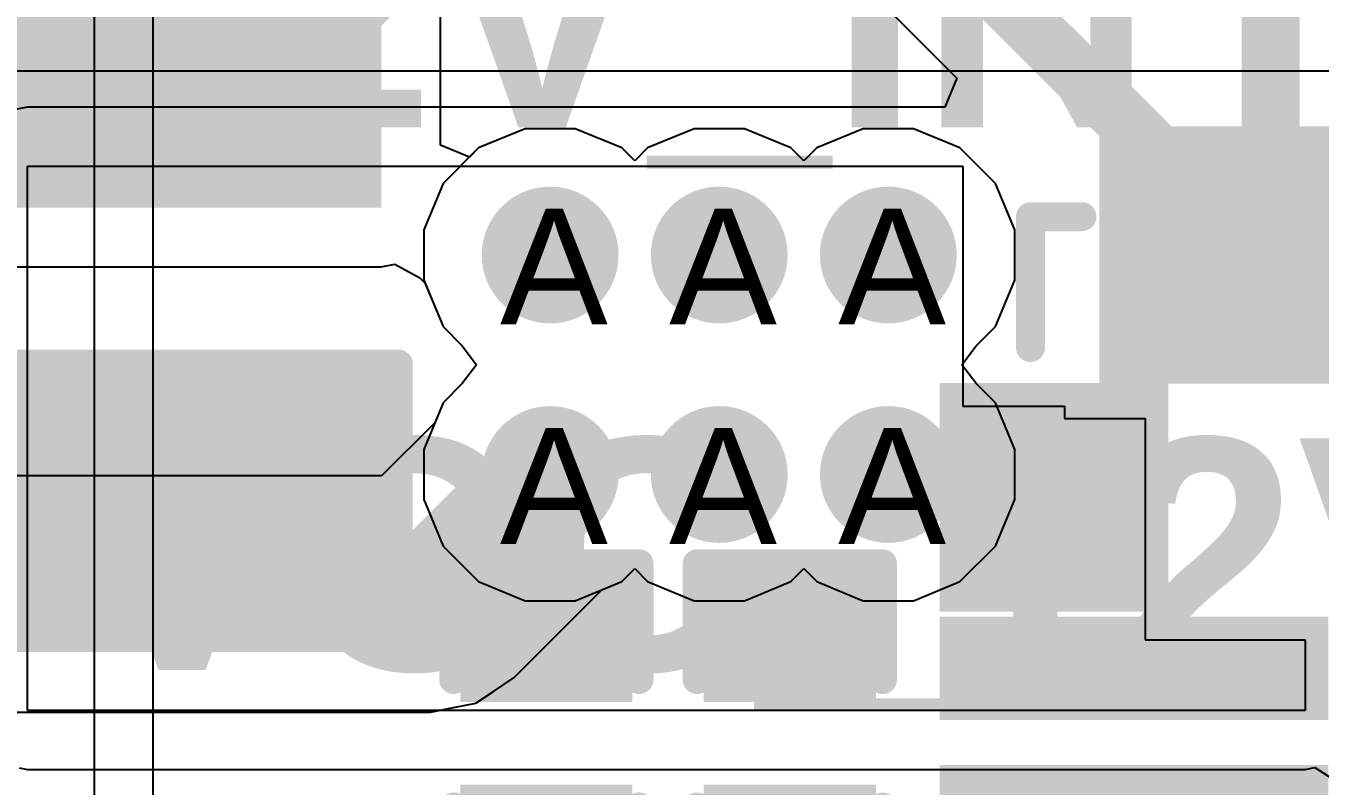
# Model space of a CAD drawing. Header units: inches. Extents: x 0 to 5271, y 0 to 5417.
# Drawn here: x 15.87 to 21.54, y 91.77 to 95.11 of the extents above; entities that cross this region are included whole.
import ezdxf

# ---------------------------------------------------------------- set-up
doc = ezdxf.new("R2010")
doc.units = ezdxf.units.IN
for name, color, linetype in [('Bottom Layer', 5, 'Continuous'), ('Bottom Overlay', 54, 'Continuous'), ('Bottom Paste', 16, 'Continuous'), ('Bottom Solder', 6, 'Continuous'), ('Drill Drawing', 1, 'Continuous'), ('L2_GND1', 16, 'Continuous'), ('L3_SIG1', 76, 'Continuous'), ('L4_PWR', 90, 'Continuous'), ('L5_GND2', 156, 'Continuous'), ('L6_SIG2', 130, 'Continuous'), ('L7_GND3', 216, 'Continuous'), ('Top Layer', 1, 'Continuous'), ('Top Overlay', 2, 'Continuous'), ('Via Holes', 16, 'Continuous')]:
    doc.layers.add(name, color=color, linetype=linetype)
doc.styles.add('Arial', font='', dxfattribs={"height": 0.2})
doc.styles.add('Arial_Bold', font='', dxfattribs={"height": 0.2})
doc.styles.get('Arial').set_extended_font_data('Arial')
doc.styles.get('Arial_Bold').set_extended_font_data('Arial', bold=True)

# ---------------------------------------------------------------- blocks, each defined once
blk = doc.blocks.new('17_FC2QFN__3_5_3_75__B_195')
at = {"layer": 'Bottom Layer'}
for points in [[(-0.175, 2.4312), (0.175, 2.4312), (0.175, 0.4312), (-0.175, 0.4312)], [(-2.0993, 1.6812), (-0.5993, 1.6812), (-0.5993, 1.4312), (-2.0993, 1.4312)], [(2.0993, 1.4312), (0.5993, 1.4312), (0.5993, 1.6812), (2.0993, 1.6812)], [(-2.0993, 1.0312), (-0.5993, 1.0312), (-0.5993, 0.7812), (-2.0993, 0.7812)], [(2.0993, 0.7812), (0.5993, 0.7812), (0.5993, 1.0312), (2.0993, 1.0312)], [(-2.0993, 0.3812), (-0.5993, 0.3812), (-0.5993, 0.1312), (-2.0993, 0.1312)], [(2.0993, 0.1312), (0.5993, 0.1312), (0.5993, 0.3812), (2.0993, 0.3812)], [(-2.1004, -0.0938), (-1.3004, -0.0938), (-1.3004, -0.3938), (-2.1004, -0.3938)], [(2.1004, -0.3938), (1.3004, -0.3938), (1.3004, -0.0938), (2.1004, -0.0938)], [(-2.1004, -0.5938), (-1.3004, -0.5938), (-1.3004, -0.8938), (-2.1004, -0.8938)], [(2.1004, -0.8938), (1.3004, -0.8938), (1.3004, -0.5938), (2.1004, -0.5938)], [(-1.4, -2.0187), (-1.4, -1.0937), (-1.1, -1.0937), (-1.1, -2.0187)], [(-0.9, -2.0187), (-0.9, -1.0937), (-0.6, -1.0937), (-0.6, -2.0187)], [(-0.4, -2.0187), (-0.4, -1.0937), (-0.1, -1.0937), (-0.1, -2.0187)], [(0.1, -2.0187), (0.1, -1.0937), (0.4, -1.0937), (0.4, -2.0187)], [(0.6, -2.0187), (0.6, -1.0937), (0.9, -1.0937), (0.9, -2.0187)], [(1.1, -2.0187), (1.1, -1.0937), (1.4, -1.0937), (1.4, -2.0187)]]:
    blk.add_hatch(color=5, dxfattribs=at).paths.add_polyline_path(points)
at = {"layer": 'Bottom Paste'}
for points in [[(-0.175, 2.4312), (0.175, 2.4312), (0.175, 0.4312), (-0.175, 0.4312)], [(-2.0993, 1.6812), (-0.5993, 1.6812), (-0.5993, 1.4312), (-2.0993, 1.4312)], [(2.0993, 1.4312), (0.5993, 1.4312), (0.5993, 1.6812), (2.0993, 1.6812)], [(-2.0993, 1.0312), (-0.5993, 1.0312), (-0.5993, 0.7812), (-2.0993, 0.7812)], [(2.0993, 0.7812), (0.5993, 0.7812), (0.5993, 1.0312), (2.0993, 1.0312)], [(-2.0993, 0.3812), (-0.5993, 0.3812), (-0.5993, 0.1312), (-2.0993, 0.1312)], [(2.0993, 0.1312), (0.5993, 0.1312), (0.5993, 0.3812), (2.0993, 0.3812)], [(-2.1004, -0.0938), (-1.3004, -0.0938), (-1.3004, -0.3938), (-2.1004, -0.3938)], [(2.1004, -0.3938), (1.3004, -0.3938), (1.3004, -0.0938), (2.1004, -0.0938)], [(-2.1004, -0.5938), (-1.3004, -0.5938), (-1.3004, -0.8938), (-2.1004, -0.8938)], [(2.1004, -0.8938), (1.3004, -0.8938), (1.3004, -0.5938), (2.1004, -0.5938)], [(-1.4, -2.0187), (-1.4, -1.0937), (-1.1, -1.0937), (-1.1, -2.0187)], [(-0.9, -2.0187), (-0.9, -1.0937), (-0.6, -1.0937), (-0.6, -2.0187)], [(-0.4, -2.0187), (-0.4, -1.0937), (-0.1, -1.0937), (-0.1, -2.0187)], [(0.1, -2.0187), (0.1, -1.0937), (0.4, -1.0937), (0.4, -2.0187)], [(0.6, -2.0187), (0.6, -1.0937), (0.9, -1.0937), (0.9, -2.0187)], [(1.1, -2.0187), (1.1, -1.0937), (1.4, -1.0937), (1.4, -2.0187)]]:
    blk.add_hatch(color=16, dxfattribs=at).paths.add_polyline_path(points)
at = {"layer": 'Bottom Solder'}
for points in [[(-0.2766, 2.5328), (0.2766, 2.5328), (0.2766, 0.3296), (-0.2766, 0.3296)], [(-2.2009, 1.7828), (-0.4977, 1.7828), (-0.4977, 1.3296), (-2.2009, 1.3296)], [(2.2009, 1.3296), (0.4977, 1.3296), (0.4977, 1.7828), (2.2009, 1.7828)], [(-2.2009, 1.1328), (-0.4977, 1.1328), (-0.4977, 0.6796), (-2.2009, 0.6796)], [(2.2009, 0.6796), (0.4977, 0.6796), (0.4977, 1.1328), (2.2009, 1.1328)], [(-2.2009, 0.4828), (-0.4977, 0.4828), (-0.4977, 0.0296), (-2.2009, 0.0296)], [(2.2009, 0.0296), (0.4977, 0.0296), (0.4977, 0.4828), (2.2009, 0.4828)], [(-2.202, 0.0078), (-1.1988, 0.0078), (-1.1988, -0.4954), (-2.202, -0.4954)], [(2.202, -0.4954), (1.1988, -0.4954), (1.1988, 0.0078), (2.202, 0.0078)], [(-2.202, -0.4922), (-1.1988, -0.4922), (-1.1988, -0.9954), (-2.202, -0.9954)], [(2.202, -0.9954), (1.1988, -0.9954), (1.1988, -0.4922), (2.202, -0.4922)], [(-1.5016, -2.1203), (-1.5016, -0.9921), (-0.9984, -0.9921), (-0.9984, -2.1203)], [(-1.0016, -2.1203), (-1.0016, -0.9921), (-0.4984, -0.9921), (-0.4984, -2.1203)], [(-0.5016, -2.1203), (-0.5016, -0.9921), (0.0016, -0.9921), (0.0016, -2.1203)], [(-0.0016, -2.1203), (-0.0016, -0.9921), (0.5016, -0.9921), (0.5016, -2.1203)], [(0.4984, -2.1203), (0.4984, -0.9921), (1.0016, -0.9921), (1.0016, -2.1203)], [(0.9984, -2.1203), (0.9984, -0.9921), (1.5016, -0.9921), (1.5016, -2.1203)]]:
    blk.add_hatch(color=6, dxfattribs=at).paths.add_polyline_path(points)
at = {"layer": 'Bottom Overlay'}
for points in [[(-1.8034, 2.1366, 0.127, 0.127, 0), (-1.8034, 1.9377, 0.127, 0.127, 0)], [(-0.4316, 2.1366, 0.127, 0.127, 0), (-1.8034, 2.1366, 0.127, 0.127, 0)], [(1.8034, 2.1366, 0.127, 0.127, 0), (0.4315, 2.1366, 0.127, 0.127, 0)], [(1.8034, 2.1366, 0.127, 0.127, 0), (1.8034, 1.9377, 0.127, 0.127, 0)], [(-2.402, -0.6516, 0.127, 0.127, 0), (-2.402, -0.9056, 0.127, 0.127, 0)], [(-2.275, -0.7786, 0.127, 0.127, 0), (-2.402, -0.6516, 0.127, 0.127, 0)], [(-2.275, -0.7786, 0.127, 0.127, 0), (-2.402, -0.9056, 0.127, 0.127, 0)], [(-1.8034, -1.1503, 0.127, 0.127, 0), (-1.8034, -1.7242, 0.127, 0.127, 0)], [(1.8034, -1.1503, 0.127, 0.127, 0), (1.8034, -1.7242, 0.127, 0.127, 0)], [(-1.5778, -1.7242, 0.127, 0.127, 0), (-1.8034, -1.7242, 0.127, 0.127, 0)], [(1.8034, -1.7242, 0.127, 0.127, 0), (1.5778, -1.7242, 0.127, 0.127, 0)]]:
    blk.add_lwpolyline(points, format="xyseb", dxfattribs=at)
for points in [[(-1.8352, 2.1366, 0.0635, 0.0635, 1), (-1.7717, 2.1366, 0.0635, 0.0635, 1)], [(-1.8352, 2.1366, 0.0635, 0.0635, 1), (-1.7717, 2.1366, 0.0635, 0.0635, 1)], [(-0.4633, 2.1366, 0.0635, 0.0635, 1), (-0.3998, 2.1366, 0.0635, 0.0635, 1)], [(0.3998, 2.1366, 0.0635, 0.0635, 1), (0.4633, 2.1366, 0.0635, 0.0635, 1)], [(1.7716, 2.1366, 0.0635, 0.0635, 1), (1.8351, 2.1366, 0.0635, 0.0635, 1)], [(1.7716, 2.1366, 0.0635, 0.0635, 1), (1.8351, 2.1366, 0.0635, 0.0635, 1)], [(-1.8352, 1.9377, 0.0635, 0.0635, 1), (-1.7717, 1.9377, 0.0635, 0.0635, 1)], [(1.7716, 1.9377, 0.0635, 0.0635, 1), (1.8351, 1.9377, 0.0635, 0.0635, 1)], [(-2.4337, -0.6516, 0.0635, 0.0635, 1), (-2.3702, -0.6516, 0.0635, 0.0635, 1)], [(-2.4337, -0.6516, 0.0635, 0.0635, 1), (-2.3702, -0.6516, 0.0635, 0.0635, 1)], [(-2.3067, -0.7786, 0.0635, 0.0635, 1), (-2.2432, -0.7786, 0.0635, 0.0635, 1)], [(-2.3067, -0.7786, 0.0635, 0.0635, 1), (-2.2432, -0.7786, 0.0635, 0.0635, 1)], [(-2.4337, -0.9056, 0.0635, 0.0635, 1), (-2.3702, -0.9056, 0.0635, 0.0635, 1)], [(-2.4337, -0.9056, 0.0635, 0.0635, 1), (-2.3702, -0.9056, 0.0635, 0.0635, 1)], [(-1.8352, -1.1503, 0.0635, 0.0635, 1), (-1.7717, -1.1503, 0.0635, 0.0635, 1)], [(1.7716, -1.1503, 0.0635, 0.0635, 1), (1.8351, -1.1503, 0.0635, 0.0635, 1)], [(-1.8352, -1.7242, 0.0635, 0.0635, 1), (-1.7717, -1.7242, 0.0635, 0.0635, 1)], [(-1.8352, -1.7242, 0.0635, 0.0635, 1), (-1.7717, -1.7242, 0.0635, 0.0635, 1)], [(-1.6096, -1.7242, 0.0635, 0.0635, 1), (-1.5461, -1.7242, 0.0635, 0.0635, 1)], [(1.546, -1.7242, 0.0635, 0.0635, 1), (1.6095, -1.7242, 0.0635, 0.0635, 1)], [(1.7716, -1.7242, 0.0635, 0.0635, 1), (1.8351, -1.7242, 0.0635, 0.0635, 1)], [(1.7716, -1.7242, 0.0635, 0.0635, 1), (1.8351, -1.7242, 0.0635, 0.0635, 1)]]:
    blk.add_lwpolyline(points, format="xyseb", close=True, dxfattribs=at)
blk = doc.blocks.new('____0402_B_248')
at = {"layer": 'Bottom Layer'}
for points in [[(-0.2413, 0.3175), (-0.2413, -0.3175), (-0.6985, -0.3175), (-0.6985, 0.3175)], [(0.6985, 0.3175), (0.6985, -0.3175), (0.2413, -0.3175), (0.2413, 0.3175)]]:
    blk.add_hatch(color=5, dxfattribs=at).paths.add_polyline_path(points)
at = {"layer": 'Bottom Paste'}
for points in [[(-0.2413, 0.3175), (-0.2413, -0.3175), (-0.6985, -0.3175), (-0.6985, 0.3175)], [(0.6985, 0.3175), (0.6985, -0.3175), (0.2413, -0.3175), (0.2413, 0.3175)]]:
    blk.add_hatch(color=16, dxfattribs=at).paths.add_polyline_path(points)
at = {"layer": 'Bottom Solder'}
for points in [[(-0.1813, 0.3775), (-0.1813, -0.3775), (-0.7585, -0.3775), (-0.7585, 0.3775)], [(0.7585, 0.3775), (0.7585, -0.3775), (0.1813, -0.3775), (0.1813, 0.3775)]]:
    blk.add_hatch(color=6, dxfattribs=at).paths.add_polyline_path(points)
at = {"layer": 'Bottom Overlay'}
for points in [[(-0.7874, 0.4064, 0.127, 0.127, 0), (-0.7874, -0.4064, 0.127, 0.127, 0)], [(-0.7874, 0.4064, 0.127, 0.127, 0), (-0.2794, 0.4064, 0.127, 0.127, 0)], [(0.2794, 0.4064, 0.127, 0.127, 0), (0.7874, 0.4064, 0.127, 0.127, 0)], [(0.7874, 0.4064, 0.127, 0.127, 0), (0.7874, -0.4064, 0.127, 0.127, 0)], [(-0.7874, -0.4064, 0.127, 0.127, 0), (-0.2794, -0.4064, 0.127, 0.127, 0)], [(0.2794, -0.4064, 0.127, 0.127, 0), (0.7874, -0.4064, 0.127, 0.127, 0)]]:
    blk.add_lwpolyline(points, format="xyseb", dxfattribs=at)
for points in [[(-0.8191, 0.4064, 0.0635, 0.0635, 1), (-0.7556, 0.4064, 0.0635, 0.0635, 1)], [(-0.8191, 0.4064, 0.0635, 0.0635, 1), (-0.7556, 0.4064, 0.0635, 0.0635, 1)], [(-0.3111, 0.4064, 0.0635, 0.0635, 1), (-0.2476, 0.4064, 0.0635, 0.0635, 1)], [(0.2477, 0.4064, 0.0635, 0.0635, 1), (0.3112, 0.4064, 0.0635, 0.0635, 1)], [(0.7557, 0.4064, 0.0635, 0.0635, 1), (0.8192, 0.4064, 0.0635, 0.0635, 1)], [(0.7557, 0.4064, 0.0635, 0.0635, 1), (0.8192, 0.4064, 0.0635, 0.0635, 1)], [(-0.8191, -0.4064, 0.0635, 0.0635, 1), (-0.7556, -0.4064, 0.0635, 0.0635, 1)], [(-0.8191, -0.4064, 0.0635, 0.0635, 1), (-0.7556, -0.4064, 0.0635, 0.0635, 1)], [(-0.3111, -0.4064, 0.0635, 0.0635, 1), (-0.2476, -0.4064, 0.0635, 0.0635, 1)], [(0.2477, -0.4064, 0.0635, 0.0635, 1), (0.3112, -0.4064, 0.0635, 0.0635, 1)], [(0.7557, -0.4064, 0.0635, 0.0635, 1), (0.8192, -0.4064, 0.0635, 0.0635, 1)], [(0.7557, -0.4064, 0.0635, 0.0635, 1), (0.8192, -0.4064, 0.0635, 0.0635, 1)]]:
    blk.add_lwpolyline(points, format="xyseb", close=True, dxfattribs=at)
blk = doc.blocks.new('____0402_B_249')
at = {"layer": 'Bottom Layer'}
for points in [[(-0.2413, 0.3175), (-0.2413, -0.3175), (-0.6985, -0.3175), (-0.6985, 0.3175)], [(0.6985, 0.3175), (0.6985, -0.3175), (0.2413, -0.3175), (0.2413, 0.3175)]]:
    blk.add_hatch(color=5, dxfattribs=at).paths.add_polyline_path(points)
at = {"layer": 'Bottom Paste'}
for points in [[(-0.2413, 0.3175), (-0.2413, -0.3175), (-0.6985, -0.3175), (-0.6985, 0.3175)], [(0.6985, 0.3175), (0.6985, -0.3175), (0.2413, -0.3175), (0.2413, 0.3175)]]:
    blk.add_hatch(color=16, dxfattribs=at).paths.add_polyline_path(points)
at = {"layer": 'Bottom Solder'}
for points in [[(-0.1813, 0.3775), (-0.1813, -0.3775), (-0.7585, -0.3775), (-0.7585, 0.3775)], [(0.7585, 0.3775), (0.7585, -0.3775), (0.1813, -0.3775), (0.1813, 0.3775)]]:
    blk.add_hatch(color=6, dxfattribs=at).paths.add_polyline_path(points)
at = {"layer": 'Bottom Overlay'}
for points in [[(-0.7874, 0.4064, 0.127, 0.127, 0), (-0.7874, -0.4064, 0.127, 0.127, 0)], [(-0.7874, 0.4064, 0.127, 0.127, 0), (-0.2794, 0.4064, 0.127, 0.127, 0)], [(0.2794, 0.4064, 0.127, 0.127, 0), (0.7874, 0.4064, 0.127, 0.127, 0)], [(0.7874, 0.4064, 0.127, 0.127, 0), (0.7874, -0.4064, 0.127, 0.127, 0)], [(-0.7874, -0.4064, 0.127, 0.127, 0), (-0.2794, -0.4064, 0.127, 0.127, 0)], [(0.2794, -0.4064, 0.127, 0.127, 0), (0.7874, -0.4064, 0.127, 0.127, 0)]]:
    blk.add_lwpolyline(points, format="xyseb", dxfattribs=at)
for points in [[(-0.8192, 0.4064, 0.0635, 0.0635, 1), (-0.7557, 0.4064, 0.0635, 0.0635, 1)], [(-0.8192, 0.4064, 0.0635, 0.0635, 1), (-0.7557, 0.4064, 0.0635, 0.0635, 1)], [(-0.3112, 0.4064, 0.0635, 0.0635, 1), (-0.2477, 0.4064, 0.0635, 0.0635, 1)], [(0.2476, 0.4064, 0.0635, 0.0635, 1), (0.3111, 0.4064, 0.0635, 0.0635, 1)], [(0.7556, 0.4064, 0.0635, 0.0635, 1), (0.8191, 0.4064, 0.0635, 0.0635, 1)], [(0.7556, 0.4064, 0.0635, 0.0635, 1), (0.8191, 0.4064, 0.0635, 0.0635, 1)], [(-0.8192, -0.4064, 0.0635, 0.0635, 1), (-0.7557, -0.4064, 0.0635, 0.0635, 1)], [(-0.8192, -0.4064, 0.0635, 0.0635, 1), (-0.7557, -0.4064, 0.0635, 0.0635, 1)], [(-0.3112, -0.4064, 0.0635, 0.0635, 1), (-0.2477, -0.4064, 0.0635, 0.0635, 1)], [(0.2476, -0.4064, 0.0635, 0.0635, 1), (0.3111, -0.4064, 0.0635, 0.0635, 1)], [(0.7556, -0.4064, 0.0635, 0.0635, 1), (0.8191, -0.4064, 0.0635, 0.0635, 1)], [(0.7556, -0.4064, 0.0635, 0.0635, 1), (0.8191, -0.4064, 0.0635, 0.0635, 1)]]:
    blk.add_lwpolyline(points, format="xyseb", close=True, dxfattribs=at)
blk = doc.blocks.new('C___0805_B_250')
at = {"layer": 'Bottom Layer'}
for points in [[(-1.524, 0.762), (-0.508, 0.762), (-0.508, -0.762), (-1.524, -0.762)], [(0.508, 0.762), (1.524, 0.762), (1.524, -0.762), (0.508, -0.762)]]:
    blk.add_hatch(color=5, dxfattribs=at).paths.add_polyline_path(points)
at = {"layer": 'Bottom Paste'}
for points in [[(-1.524, 0.762), (-0.508, 0.762), (-0.508, -0.762), (-1.524, -0.762)], [(0.508, 0.762), (1.524, 0.762), (1.524, -0.762), (0.508, -0.762)]]:
    blk.add_hatch(color=16, dxfattribs=at).paths.add_polyline_path(points)
at = {"layer": 'Bottom Solder'}
for points in [[(-1.594, 0.832), (-0.438, 0.832), (-0.438, -0.832), (-1.594, -0.832)], [(0.438, 0.832), (1.594, 0.832), (1.594, -0.832), (0.438, -0.832)]]:
    blk.add_hatch(color=6, dxfattribs=at).paths.add_polyline_path(points)
at = {"layer": 'Bottom Overlay'}
for points in [[(-1.6256, 0.8636, 0.127, 0.127, 0), (-1.6256, -0.8636, 0.127, 0.127, 0)], [(-1.6256, 0.8636, 0.127, 0.127, 0), (-0.6096, 0.8636, 0.127, 0.127, 0)], [(0.6096, 0.8636, 0.127, 0.127, 0), (1.6256, 0.8636, 0.127, 0.127, 0)], [(1.6256, 0.8636, 0.127, 0.127, 0), (1.6256, -0.8636, 0.127, 0.127, 0)], [(-1.6256, -0.8636, 0.127, 0.127, 0), (-0.6096, -0.8636, 0.127, 0.127, 0)], [(0.6096, -0.8636, 0.127, 0.127, 0), (1.6256, -0.8636, 0.127, 0.127, 0)]]:
    blk.add_lwpolyline(points, format="xyseb", dxfattribs=at)
for points in [[(-1.6573, 0.8636, 0.0635, 0.0635, 1), (-1.5938, 0.8636, 0.0635, 0.0635, 1)], [(-1.6573, 0.8636, 0.0635, 0.0635, 1), (-1.5938, 0.8636, 0.0635, 0.0635, 1)], [(-0.6413, 0.8636, 0.0635, 0.0635, 1), (-0.5778, 0.8636, 0.0635, 0.0635, 1)], [(0.5779, 0.8636, 0.0635, 0.0635, 1), (0.6414, 0.8636, 0.0635, 0.0635, 1)], [(1.5939, 0.8636, 0.0635, 0.0635, 1), (1.6574, 0.8636, 0.0635, 0.0635, 1)], [(1.5939, 0.8636, 0.0635, 0.0635, 1), (1.6574, 0.8636, 0.0635, 0.0635, 1)], [(-1.6573, -0.8636, 0.0635, 0.0635, 1), (-1.5938, -0.8636, 0.0635, 0.0635, 1)], [(-1.6573, -0.8636, 0.0635, 0.0635, 1), (-1.5938, -0.8636, 0.0635, 0.0635, 1)], [(-0.6413, -0.8636, 0.0635, 0.0635, 1), (-0.5778, -0.8636, 0.0635, 0.0635, 1)], [(0.5779, -0.8636, 0.0635, 0.0635, 1), (0.6414, -0.8636, 0.0635, 0.0635, 1)], [(1.5939, -0.8636, 0.0635, 0.0635, 1), (1.6574, -0.8636, 0.0635, 0.0635, 1)], [(1.5939, -0.8636, 0.0635, 0.0635, 1), (1.6574, -0.8636, 0.0635, 0.0635, 1)]]:
    blk.add_lwpolyline(points, format="xyseb", close=True, dxfattribs=at)

msp = doc.modelspace()

# ---------------------------------------------------------------- hatches: boundary and pattern name
at = {"layer": 'Bottom Layer'}
h = msp.add_hatch(color=5, dxfattribs=at)
edge = h.paths.add_edge_path()
edge.add_arc((18.1662, 94.1025), 0.3, 0, 360)
h = msp.add_hatch(color=5, dxfattribs=at)
edge = h.paths.add_edge_path()
edge.add_arc((18.9076, 94.1025), 0.3, 0, 360)
h = msp.add_hatch(color=5, dxfattribs=at)
edge = h.paths.add_edge_path()
edge.add_arc((19.6489, 94.1025), 0.3, 0, 360)
h = msp.add_hatch(color=5, dxfattribs=at)
edge = h.paths.add_edge_path()
edge.add_arc((18.1662, 93.1401), 0.3, 0, 360)
h = msp.add_hatch(color=5, dxfattribs=at)
edge = h.paths.add_edge_path()
edge.add_arc((18.9076, 93.1401), 0.3, 0, 360)
h = msp.add_hatch(color=5, dxfattribs=at)
edge = h.paths.add_edge_path()
edge.add_arc((19.6489, 93.1401), 0.3, 0, 360)
at = {"layer": 'L2_GND1'}
h = msp.add_hatch(color=16, dxfattribs=at)
edge = h.paths.add_edge_path()
edge.add_arc((18.1662, 94.1025), 0.3, 0, 360)
h = msp.add_hatch(color=16, dxfattribs=at)
edge = h.paths.add_edge_path()
edge.add_arc((18.9076, 94.1025), 0.3, 0, 360)
h = msp.add_hatch(color=16, dxfattribs=at)
edge = h.paths.add_edge_path()
edge.add_arc((19.6489, 94.1025), 0.3, 0, 360)
h = msp.add_hatch(color=16, dxfattribs=at)
edge = h.paths.add_edge_path()
edge.add_arc((18.1662, 93.1401), 0.3, 0, 360)
h = msp.add_hatch(color=16, dxfattribs=at)
edge = h.paths.add_edge_path()
edge.add_arc((18.9076, 93.1401), 0.3, 0, 360)
h = msp.add_hatch(color=16, dxfattribs=at)
edge = h.paths.add_edge_path()
edge.add_arc((19.6489, 93.1401), 0.3, 0, 360)
at = {"layer": 'L3_SIG1'}
h = msp.add_hatch(color=76, dxfattribs=at)
edge = h.paths.add_edge_path()
edge.add_arc((18.1662, 94.1025), 0.3, 0, 360)
h = msp.add_hatch(color=76, dxfattribs=at)
edge = h.paths.add_edge_path()
edge.add_arc((18.9076, 94.1025), 0.3, 0, 360)
h = msp.add_hatch(color=76, dxfattribs=at)
edge = h.paths.add_edge_path()
edge.add_arc((19.6489, 94.1025), 0.3, 0, 360)
h = msp.add_hatch(color=76, dxfattribs=at)
edge = h.paths.add_edge_path()
edge.add_arc((18.1662, 93.1401), 0.3, 0, 360)
h = msp.add_hatch(color=76, dxfattribs=at)
edge = h.paths.add_edge_path()
edge.add_arc((18.9076, 93.1401), 0.3, 0, 360)
h = msp.add_hatch(color=76, dxfattribs=at)
edge = h.paths.add_edge_path()
edge.add_arc((19.6489, 93.1401), 0.3, 0, 360)
at = {"layer": 'L4_PWR'}
h = msp.add_hatch(color=90, dxfattribs=at)
edge = h.paths.add_edge_path()
edge.add_arc((18.1662, 94.1025), 0.3, 0, 360)
h = msp.add_hatch(color=90, dxfattribs=at)
edge = h.paths.add_edge_path()
edge.add_arc((18.9076, 94.1025), 0.3, 0, 360)
h = msp.add_hatch(color=90, dxfattribs=at)
edge = h.paths.add_edge_path()
edge.add_arc((19.6489, 94.1025), 0.3, 0, 360)
h = msp.add_hatch(color=90, dxfattribs=at)
edge = h.paths.add_edge_path()
edge.add_arc((18.1662, 93.1401), 0.3, 0, 360)
h = msp.add_hatch(color=90, dxfattribs=at)
edge = h.paths.add_edge_path()
edge.add_arc((18.9076, 93.1401), 0.3, 0, 360)
h = msp.add_hatch(color=90, dxfattribs=at)
edge = h.paths.add_edge_path()
edge.add_arc((19.6489, 93.1401), 0.3, 0, 360)
at = {"layer": 'L5_GND2'}
h = msp.add_hatch(color=156, dxfattribs=at)
edge = h.paths.add_edge_path()
edge.add_arc((18.1662, 94.1025), 0.3, 0, 360)
h = msp.add_hatch(color=156, dxfattribs=at)
edge = h.paths.add_edge_path()
edge.add_arc((18.9076, 94.1025), 0.3, 0, 360)
h = msp.add_hatch(color=156, dxfattribs=at)
edge = h.paths.add_edge_path()
edge.add_arc((19.6489, 94.1025), 0.3, 0, 360)
h = msp.add_hatch(color=156, dxfattribs=at)
edge = h.paths.add_edge_path()
edge.add_arc((18.1662, 93.1401), 0.3, 0, 360)
h = msp.add_hatch(color=156, dxfattribs=at)
edge = h.paths.add_edge_path()
edge.add_arc((18.9076, 93.1401), 0.3, 0, 360)
h = msp.add_hatch(color=156, dxfattribs=at)
edge = h.paths.add_edge_path()
edge.add_arc((19.6489, 93.1401), 0.3, 0, 360)
at = {"layer": 'L6_SIG2'}
h = msp.add_hatch(color=130, dxfattribs=at)
edge = h.paths.add_edge_path()
edge.add_arc((18.1662, 94.1025), 0.3, 0, 360)
h = msp.add_hatch(color=130, dxfattribs=at)
edge = h.paths.add_edge_path()
edge.add_arc((18.9076, 94.1025), 0.3, 0, 360)
h = msp.add_hatch(color=130, dxfattribs=at)
edge = h.paths.add_edge_path()
edge.add_arc((19.6489, 94.1025), 0.3, 0, 360)
h = msp.add_hatch(color=130, dxfattribs=at)
edge = h.paths.add_edge_path()
edge.add_arc((18.1662, 93.1401), 0.3, 0, 360)
h = msp.add_hatch(color=130, dxfattribs=at)
edge = h.paths.add_edge_path()
edge.add_arc((18.9076, 93.1401), 0.3, 0, 360)
h = msp.add_hatch(color=130, dxfattribs=at)
edge = h.paths.add_edge_path()
edge.add_arc((19.6489, 93.1401), 0.3, 0, 360)
at = {"layer": 'L7_GND3'}
h = msp.add_hatch(color=216, dxfattribs=at)
edge = h.paths.add_edge_path()
edge.add_arc((18.1662, 94.1025), 0.3, 0, 360)
h = msp.add_hatch(color=216, dxfattribs=at)
edge = h.paths.add_edge_path()
edge.add_arc((18.9076, 94.1025), 0.3, 0, 360)
h = msp.add_hatch(color=216, dxfattribs=at)
edge = h.paths.add_edge_path()
edge.add_arc((19.6489, 94.1025), 0.3, 0, 360)
h = msp.add_hatch(color=216, dxfattribs=at)
edge = h.paths.add_edge_path()
edge.add_arc((18.1662, 93.1401), 0.3, 0, 360)
h = msp.add_hatch(color=216, dxfattribs=at)
edge = h.paths.add_edge_path()
edge.add_arc((18.9076, 93.1401), 0.3, 0, 360)
h = msp.add_hatch(color=216, dxfattribs=at)
edge = h.paths.add_edge_path()
edge.add_arc((19.6489, 93.1401), 0.3, 0, 360)
at = {"layer": 'Top Layer'}
msp.add_hatch(color=1, dxfattribs=at).paths.add_polyline_path([(14.4018, 94.3102), (17.426, 94.3102), (17.426, 101.8032), (14.4018, 101.8032)])
h = msp.add_hatch(color=1, dxfattribs=at)
edge = h.paths.add_edge_path()
edge.add_arc((18.1662, 94.1025), 0.3, 0, 360)
h = msp.add_hatch(color=1, dxfattribs=at)
edge = h.paths.add_edge_path()
edge.add_arc((18.9076, 94.1025), 0.3, 0, 360)
h = msp.add_hatch(color=1, dxfattribs=at)
edge = h.paths.add_edge_path()
edge.add_arc((19.6489, 94.1025), 0.3, 0, 360)
h = msp.add_hatch(color=1, dxfattribs=at)
edge = h.paths.add_edge_path()
edge.add_arc((18.1662, 93.1401), 0.3, 0, 360)
h = msp.add_hatch(color=1, dxfattribs=at)
edge = h.paths.add_edge_path()
edge.add_arc((18.9076, 93.1401), 0.3, 0, 360)
h = msp.add_hatch(color=1, dxfattribs=at)
edge = h.paths.add_edge_path()
edge.add_arc((19.6489, 93.1401), 0.3, 0, 360)
at = {"layer": 'Via Holes'}
h = msp.add_hatch(color=7, dxfattribs=at)
edge = h.paths.add_edge_path()
edge.add_arc((18.1662, 94.1025), 0.15, 0, 360)
h = msp.add_hatch(color=7, dxfattribs=at)
edge = h.paths.add_edge_path()
edge.add_arc((18.9076, 94.1025), 0.15, 0, 360)
h = msp.add_hatch(color=7, dxfattribs=at)
edge = h.paths.add_edge_path()
edge.add_arc((19.6489, 94.1025), 0.15, 0, 360)
h = msp.add_hatch(color=7, dxfattribs=at)
edge = h.paths.add_edge_path()
edge.add_arc((18.1662, 93.1401), 0.15, 0, 360)
h = msp.add_hatch(color=7, dxfattribs=at)
edge = h.paths.add_edge_path()
edge.add_arc((18.9076, 93.1401), 0.15, 0, 360)
h = msp.add_hatch(color=7, dxfattribs=at)
edge = h.paths.add_edge_path()
edge.add_arc((19.6489, 93.1401), 0.15, 0, 360)

# ---------------------------------------------------------------- linework, layer by layer
at = {"layer": 'Bottom Layer'}
for p, q in [((19.5568, 95.2709), (19.9494, 94.8782)), ((19.9494, 94.8782), (19.8968, 94.7512)), ((15.875, 94.7512), (15.7759, 94.7315)), ((19.8968, 94.7512), (15.875, 94.7512)), ((15.875, 92.1054), (15.875, 94.4923)), ((15.875, 94.4923), (19.9752, 94.4923)), ((19.9752, 94.4923), (19.9752, 93.4401)), ((19.9752, 93.4401), (20.4216, 93.4401)), ((20.4216, 93.4401), (20.4216, 93.386)), ((20.4216, 93.386), (20.7752, 93.386)), ((20.7752, 93.386), (20.7752, 92.4151)), ((20.7752, 92.4151), (21.4763, 92.4151)), ((21.4763, 92.4151), (21.4763, 92.1054)), ((21.4763, 92.1054), (15.875, 92.1054)), ((15.8378, 91.8538), (15.875, 91.8464)), ((15.875, 91.8464), (21.4763, 91.8464)), ((21.4763, 91.8464), (21.5196, 91.8551)), ((21.5196, 91.8551), (21.6326, 91.7817))]:
    msp.add_line(p, q, dxfattribs=at)
for points in [[(19.6235, 95.7535, 0.254, 0.254, 0), (20.8026, 94.5744, 0.254, 0.254, 0)], [(21.3256, 94.1025, 0.254, 0.254, 0), (21.3256, 95.7535, 0.254, 0.254, 0)], [(20.8026, 94.1255, 0.254, 0.254, 0), (20.8026, 94.5744, 0.254, 0.254, 0)], [(20.8026, 94.1255, 0.254, 0.254, 0), (20.8256, 94.1025, 0.254, 0.254, 0)]]:
    msp.add_lwpolyline(points, format="xyseb", dxfattribs=at)
for points in [[(20.7391, 94.5744, 0.127, 0.127, 1), (20.8661, 94.5744, 0.127, 0.127, 1)], [(20.7391, 94.5744, 0.127, 0.127, 1), (20.8661, 94.5744, 0.127, 0.127, 1)], [(20.7391, 94.1255, 0.127, 0.127, 1), (20.8661, 94.1255, 0.127, 0.127, 1)], [(20.7391, 94.1255, 0.127, 0.127, 1), (20.8661, 94.1255, 0.127, 0.127, 1)], [(20.7621, 94.1025, 0.127, 0.127, 1), (20.8891, 94.1025, 0.127, 0.127, 1)], [(21.2621, 94.1025, 0.127, 0.127, 1), (21.3891, 94.1025, 0.127, 0.127, 1)]]:
    msp.add_lwpolyline(points, format="xyseb", close=True, dxfattribs=at)
at = {"layer": 'L2_GND1'}
for p, q in [((18.056, 94.6565), (17.8524, 94.5721)), ((18.2764, 94.6565), (18.056, 94.6565)), ((18.48, 94.5721), (18.2764, 94.6565)), ((18.7974, 94.6565), (18.5937, 94.5721)), ((19.0177, 94.6565), (18.7974, 94.6565)), ((19.2214, 94.5721), (19.0177, 94.6565)), ((19.5387, 94.6565), (19.3351, 94.5721)), ((19.7591, 94.6565), (19.5387, 94.6565)), ((19.9627, 94.5721), (19.7591, 94.6565)), ((17.8524, 94.5721), (17.6966, 94.4163)), ((18.5369, 94.5153), (18.48, 94.5721)), ((18.5937, 94.5721), (18.5369, 94.5153)), ((19.2782, 94.5153), (19.2214, 94.5721)), ((19.3351, 94.5721), (19.2782, 94.5153)), ((20.1186, 94.4163), (19.9627, 94.5721)), ((17.6966, 94.4163), (17.6122, 94.2127)), ((20.2029, 94.2127), (20.1186, 94.4163)), ((17.6122, 94.2127), (17.6122, 93.9923)), ((20.2029, 93.9923), (20.2029, 94.2127)), ((17.6122, 93.9923), (17.6966, 93.7887)), ((20.1186, 93.7887), (20.2029, 93.9923)), ((17.6966, 93.7887), (17.781, 93.7042)), ((20.0342, 93.7042), (20.1186, 93.7887)), ((17.781, 93.7042), (17.8437, 93.6213)), ((19.9715, 93.6213), (20.0342, 93.7042)), ((17.8437, 93.6213), (17.781, 93.5383)), ((20.0342, 93.5383), (19.9715, 93.6213)), ((17.781, 93.5383), (17.6966, 93.4539)), ((20.1186, 93.4539), (20.0342, 93.5383)), ((17.6966, 93.4539), (17.6122, 93.2503)), ((20.2029, 93.2503), (20.1186, 93.4539)), ((17.6122, 93.2503), (17.6122, 93.0299)), ((20.2029, 93.0299), (20.2029, 93.2503)), ((17.6122, 93.0299), (17.6966, 92.8263)), ((20.1186, 92.8263), (20.2029, 93.0299)), ((17.6966, 92.8263), (17.8524, 92.6704)), ((19.9627, 92.6704), (20.1186, 92.8263)), ((18.48, 92.6704), (18.5369, 92.7273)), ((18.5369, 92.7273), (18.5937, 92.6704)), ((19.2214, 92.6704), (19.2782, 92.7273)), ((19.2782, 92.7273), (19.3351, 92.6704)), ((17.8524, 92.6704), (18.056, 92.5861)), ((18.2764, 92.5861), (18.48, 92.6704)), ((18.5937, 92.6704), (18.7974, 92.5861)), ((19.0177, 92.5861), (19.2214, 92.6704)), ((19.3351, 92.6704), (19.5387, 92.5861)), ((19.7591, 92.5861), (19.9627, 92.6704)), ((18.056, 92.5861), (18.2764, 92.5861)), ((18.7974, 92.5861), (19.0177, 92.5861)), ((19.5387, 92.5861), (19.7591, 92.5861))]:
    msp.add_line(p, q, dxfattribs=at)
at = {"layer": 'L3_SIG1'}
for p, q in [((18.056, 94.6565), (17.8524, 94.5721)), ((18.2764, 94.6565), (18.056, 94.6565)), ((18.48, 94.5721), (18.2764, 94.6565)), ((18.7974, 94.6565), (18.5937, 94.5721)), ((19.0177, 94.6565), (18.7974, 94.6565)), ((19.2214, 94.5721), (19.0177, 94.6565)), ((19.5387, 94.6565), (19.3351, 94.5721)), ((19.7591, 94.6565), (19.5387, 94.6565)), ((19.9627, 94.5721), (19.7591, 94.6565)), ((17.8524, 94.5721), (17.6966, 94.4163)), ((18.5369, 94.5153), (18.48, 94.5721)), ((18.5937, 94.5721), (18.5369, 94.5153)), ((19.2782, 94.5153), (19.2214, 94.5721)), ((19.3351, 94.5721), (19.2782, 94.5153)), ((20.1186, 94.4163), (19.9627, 94.5721)), ((17.6966, 94.4163), (17.6122, 94.2127)), ((20.2029, 94.2127), (20.1186, 94.4163)), ((17.6122, 94.2127), (17.6122, 93.9923)), ((20.2029, 93.9923), (20.2029, 94.2127)), ((17.6122, 93.9923), (17.6966, 93.7887)), ((20.1186, 93.7887), (20.2029, 93.9923)), ((17.6966, 93.7887), (17.781, 93.7042)), ((20.0342, 93.7042), (20.1186, 93.7887)), ((17.781, 93.7042), (17.8437, 93.6213)), ((19.9715, 93.6213), (20.0342, 93.7042)), ((17.8437, 93.6213), (17.781, 93.5383)), ((20.0342, 93.5383), (19.9715, 93.6213)), ((17.781, 93.5383), (17.6966, 93.4539)), ((20.1186, 93.4539), (20.0342, 93.5383)), ((17.6966, 93.4539), (17.6122, 93.2503)), ((20.2029, 93.2503), (20.1186, 93.4539)), ((17.6122, 93.2503), (17.6122, 93.0299)), ((20.2029, 93.0299), (20.2029, 93.2503)), ((17.6122, 93.0299), (17.6966, 92.8263)), ((20.1186, 92.8263), (20.2029, 93.0299)), ((17.6966, 92.8263), (17.8524, 92.6704)), ((19.9627, 92.6704), (20.1186, 92.8263)), ((18.48, 92.6704), (18.5369, 92.7273)), ((18.5369, 92.7273), (18.5937, 92.6704)), ((19.2214, 92.6704), (19.2782, 92.7273)), ((19.2782, 92.7273), (19.3351, 92.6704)), ((17.8524, 92.6704), (18.056, 92.5861)), ((18.2764, 92.5861), (18.48, 92.6704)), ((18.5937, 92.6704), (18.7974, 92.5861)), ((19.0177, 92.5861), (19.2214, 92.6704)), ((19.3351, 92.6704), (19.5387, 92.5861)), ((19.7591, 92.5861), (19.9627, 92.6704)), ((18.056, 92.5861), (18.2764, 92.5861)), ((18.7974, 92.5861), (19.0177, 92.5861)), ((19.5387, 92.5861), (19.7591, 92.5861))]:
    msp.add_line(p, q, dxfattribs=at)
at = {"layer": 'L4_PWR'}
for p, q in [((16.4259, 74.3848), (16.4259, 96.4145)), ((16.1669, 96.389), (16.1669, 74.3848))]:
    msp.add_line(p, q, dxfattribs=at)
at = {"layer": 'L5_GND2'}
for p, q in [((18.056, 94.6565), (17.8524, 94.5721)), ((18.2764, 94.6565), (18.056, 94.6565)), ((18.48, 94.5721), (18.2764, 94.6565)), ((18.7974, 94.6565), (18.5937, 94.5721)), ((19.0177, 94.6565), (18.7974, 94.6565)), ((19.2214, 94.5721), (19.0177, 94.6565)), ((19.5387, 94.6565), (19.3351, 94.5721)), ((19.7591, 94.6565), (19.5387, 94.6565)), ((19.9627, 94.5721), (19.7591, 94.6565)), ((17.8524, 94.5721), (17.6966, 94.4163)), ((18.5369, 94.5153), (18.48, 94.5721)), ((18.5937, 94.5721), (18.5369, 94.5153)), ((19.2782, 94.5153), (19.2214, 94.5721)), ((19.3351, 94.5721), (19.2782, 94.5153)), ((20.1186, 94.4163), (19.9627, 94.5721)), ((17.6966, 94.4163), (17.6122, 94.2127)), ((20.2029, 94.2127), (20.1186, 94.4163)), ((17.6122, 94.2127), (17.6122, 93.9923)), ((20.2029, 93.9923), (20.2029, 94.2127)), ((17.6122, 93.9923), (17.6966, 93.7887)), ((20.1186, 93.7887), (20.2029, 93.9923)), ((17.6966, 93.7887), (17.781, 93.7042)), ((20.0342, 93.7042), (20.1186, 93.7887)), ((17.781, 93.7042), (17.8437, 93.6213)), ((19.9715, 93.6213), (20.0342, 93.7042)), ((17.8437, 93.6213), (17.781, 93.5383)), ((20.0342, 93.5383), (19.9715, 93.6213)), ((17.781, 93.5383), (17.6966, 93.4539)), ((20.1186, 93.4539), (20.0342, 93.5383)), ((17.6966, 93.4539), (17.6122, 93.2503)), ((20.2029, 93.2503), (20.1186, 93.4539)), ((17.6122, 93.2503), (17.6122, 93.0299)), ((20.2029, 93.0299), (20.2029, 93.2503)), ((17.6122, 93.0299), (17.6966, 92.8263)), ((20.1186, 92.8263), (20.2029, 93.0299)), ((17.6966, 92.8263), (17.8524, 92.6704)), ((19.9627, 92.6704), (20.1186, 92.8263)), ((18.48, 92.6704), (18.5369, 92.7273)), ((18.5369, 92.7273), (18.5937, 92.6704)), ((19.2214, 92.6704), (19.2782, 92.7273)), ((19.2782, 92.7273), (19.3351, 92.6704)), ((17.8524, 92.6704), (18.056, 92.5861)), ((18.2764, 92.5861), (18.48, 92.6704)), ((18.5937, 92.6704), (18.7974, 92.5861)), ((19.0177, 92.5861), (19.2214, 92.6704)), ((19.3351, 92.6704), (19.5387, 92.5861)), ((19.7591, 92.5861), (19.9627, 92.6704)), ((18.056, 92.5861), (18.2764, 92.5861)), ((18.7974, 92.5861), (19.0177, 92.5861)), ((19.5387, 92.5861), (19.7591, 92.5861))]:
    msp.add_line(p, q, dxfattribs=at)
at = {"layer": 'L6_SIG2'}
for p, q in [((4.1515, 94.9099), (29.604, 94.9099)), ((18.056, 94.6565), (17.8524, 94.5721)), ((18.2764, 94.6565), (18.056, 94.6565)), ((18.48, 94.5721), (18.2764, 94.6565)), ((18.7974, 94.6565), (18.5937, 94.5721)), ((19.0177, 94.6565), (18.7974, 94.6565)), ((19.2214, 94.5721), (19.0177, 94.6565)), ((19.5387, 94.6565), (19.3351, 94.5721)), ((19.7591, 94.6565), (19.5387, 94.6565)), ((19.9627, 94.5721), (19.7591, 94.6565)), ((17.8524, 94.5721), (17.6966, 94.4163)), ((18.5369, 94.5153), (18.48, 94.5721)), ((18.5937, 94.5721), (18.5369, 94.5153)), ((19.2782, 94.5153), (19.2214, 94.5721)), ((19.3351, 94.5721), (19.2782, 94.5153)), ((20.1186, 94.4163), (19.9627, 94.5721)), ((17.6966, 94.4163), (17.6122, 94.2127)), ((20.2029, 94.2127), (20.1186, 94.4163)), ((17.6122, 94.2127), (17.6122, 93.9923)), ((20.2029, 93.9923), (20.2029, 94.2127)), ((17.6122, 93.9923), (17.6966, 93.7887)), ((20.1186, 93.7887), (20.2029, 93.9923)), ((17.6966, 93.7887), (17.781, 93.7042)), ((20.0342, 93.7042), (20.1186, 93.7887)), ((17.781, 93.7042), (17.8437, 93.6213)), ((19.9715, 93.6213), (20.0342, 93.7042)), ((17.8437, 93.6213), (17.781, 93.5383)), ((20.0342, 93.5383), (19.9715, 93.6213)), ((17.781, 93.5383), (17.6966, 93.4539)), ((20.1186, 93.4539), (20.0342, 93.5383)), ((17.6966, 93.4539), (17.6122, 93.2503)), ((20.2029, 93.2503), (20.1186, 93.4539)), ((17.6122, 93.2503), (17.6122, 93.0299)), ((20.2029, 93.0299), (20.2029, 93.2503)), ((17.6122, 93.0299), (17.6966, 92.8263)), ((20.1186, 92.8263), (20.2029, 93.0299)), ((17.6966, 92.8263), (17.8524, 92.6704)), ((19.9627, 92.6704), (20.1186, 92.8263)), ((18.48, 92.6704), (18.5369, 92.7273)), ((18.5369, 92.7273), (18.5937, 92.6704)), ((19.2214, 92.6704), (19.2782, 92.7273)), ((19.2782, 92.7273), (19.3351, 92.6704)), ((17.8524, 92.6704), (18.056, 92.5861)), ((18.2764, 92.5861), (18.48, 92.6704)), ((18.5937, 92.6704), (18.7974, 92.5861)), ((19.0177, 92.5861), (19.2214, 92.6704)), ((19.3351, 92.6704), (19.5387, 92.5861)), ((19.7591, 92.5861), (19.9627, 92.6704)), ((18.056, 92.5861), (18.2764, 92.5861)), ((18.7974, 92.5861), (19.0177, 92.5861)), ((19.5387, 92.5861), (19.7591, 92.5861))]:
    msp.add_line(p, q, dxfattribs=at)
at = {"layer": 'L7_GND3'}
for p, q in [((18.056, 94.6565), (17.8524, 94.5721)), ((18.2764, 94.6565), (18.056, 94.6565)), ((18.48, 94.5721), (18.2764, 94.6565)), ((18.7974, 94.6565), (18.5937, 94.5721)), ((19.0177, 94.6565), (18.7974, 94.6565)), ((19.2214, 94.5721), (19.0177, 94.6565)), ((19.5387, 94.6565), (19.3351, 94.5721)), ((19.7591, 94.6565), (19.5387, 94.6565)), ((19.9627, 94.5721), (19.7591, 94.6565)), ((17.8524, 94.5721), (17.6966, 94.4163)), ((18.5369, 94.5153), (18.48, 94.5721)), ((18.5937, 94.5721), (18.5369, 94.5153)), ((19.2782, 94.5153), (19.2214, 94.5721)), ((19.3351, 94.5721), (19.2782, 94.5153)), ((20.1186, 94.4163), (19.9627, 94.5721)), ((17.6966, 94.4163), (17.6122, 94.2127)), ((20.2029, 94.2127), (20.1186, 94.4163)), ((17.6122, 94.2127), (17.6122, 93.9923)), ((20.2029, 93.9923), (20.2029, 94.2127)), ((17.6122, 93.9923), (17.6966, 93.7887)), ((20.1186, 93.7887), (20.2029, 93.9923)), ((17.6966, 93.7887), (17.781, 93.7042)), ((20.0342, 93.7042), (20.1186, 93.7887)), ((17.781, 93.7042), (17.8437, 93.6213)), ((19.9715, 93.6213), (20.0342, 93.7042)), ((17.8437, 93.6213), (17.781, 93.5383)), ((20.0342, 93.5383), (19.9715, 93.6213)), ((17.781, 93.5383), (17.6966, 93.4539)), ((20.1186, 93.4539), (20.0342, 93.5383)), ((17.6966, 93.4539), (17.6122, 93.2503)), ((20.2029, 93.2503), (20.1186, 93.4539)), ((17.6122, 93.2503), (17.6122, 93.0299)), ((20.2029, 93.0299), (20.2029, 93.2503)), ((17.6122, 93.0299), (17.6966, 92.8263)), ((20.1186, 92.8263), (20.2029, 93.0299)), ((17.6966, 92.8263), (17.8524, 92.6704)), ((19.9627, 92.6704), (20.1186, 92.8263)), ((18.48, 92.6704), (18.5369, 92.7273)), ((18.5369, 92.7273), (18.5937, 92.6704)), ((19.2214, 92.6704), (19.2782, 92.7273)), ((19.2782, 92.7273), (19.3351, 92.6704)), ((17.8524, 92.6704), (18.056, 92.5861)), ((18.2764, 92.5861), (18.48, 92.6704)), ((18.5937, 92.6704), (18.7974, 92.5861)), ((19.0177, 92.5861), (19.2214, 92.6704)), ((19.3351, 92.6704), (19.5387, 92.5861)), ((19.7591, 92.5861), (19.9627, 92.6704)), ((18.056, 92.5861), (18.2764, 92.5861)), ((18.7974, 92.5861), (19.0177, 92.5861)), ((19.5387, 92.5861), (19.7591, 92.5861))]:
    msp.add_line(p, q, dxfattribs=at)
at = {"layer": 'Top Layer'}
for p, q in [((17.6849, 94.5843), (17.6849, 101.8032)), ((18.056, 94.6565), (17.8524, 94.5721)), ((18.2764, 94.6565), (18.056, 94.6565)), ((18.48, 94.5721), (18.2764, 94.6565)), ((18.7974, 94.6565), (18.5937, 94.5721)), ((19.0177, 94.6565), (18.7974, 94.6565)), ((19.2214, 94.5721), (19.0177, 94.6565)), ((19.5387, 94.6565), (19.3351, 94.5721)), ((19.7591, 94.6565), (19.5387, 94.6565)), ((19.9627, 94.5721), (19.7591, 94.6565)), ((17.8119, 94.5317), (17.6849, 94.5843)), ((17.8524, 94.5721), (17.8119, 94.5317)), ((18.5369, 94.5153), (18.48, 94.5721)), ((18.5937, 94.5721), (18.5369, 94.5153)), ((19.2782, 94.5153), (19.2214, 94.5721)), ((19.3351, 94.5721), (19.2782, 94.5153)), ((20.1186, 94.4163), (19.9627, 94.5721)), ((20.2029, 94.2127), (20.1186, 94.4163)), ((20.2029, 93.9923), (20.2029, 94.2127)), ((14.4018, 94.0512), (17.426, 94.0512)), ((17.426, 94.0512), (17.4852, 94.063)), ((17.4852, 94.063), (17.5951, 94.0018)), ((17.5951, 94.0018), (17.6174, 93.9799)), ((17.6174, 93.9799), (17.6966, 93.7887)), ((20.1186, 93.7887), (20.2029, 93.9923)), ((17.6966, 93.7887), (17.781, 93.7042)), ((20.0342, 93.7042), (20.1186, 93.7887)), ((17.781, 93.7042), (17.8437, 93.6213)), ((19.9715, 93.6213), (20.0342, 93.7042)), ((17.8437, 93.6213), (17.781, 93.5383)), ((20.0342, 93.5383), (19.9715, 93.6213)), ((17.781, 93.5383), (17.6966, 93.4539)), ((20.1186, 93.4539), (20.0342, 93.5383)), ((17.6966, 93.4539), (17.6605, 93.3669)), ((20.2029, 93.2503), (20.1186, 93.4539)), ((17.6605, 93.3669), (17.427, 93.1334)), ((20.2029, 93.0299), (20.2029, 93.2503)), ((17.427, 93.1334), (15.726, 93.1334)), ((20.1186, 92.8263), (20.2029, 93.0299)), ((19.9627, 92.6704), (20.1186, 92.8263)), ((18.48, 92.6704), (18.5369, 92.7273)), ((18.5369, 92.7273), (18.5937, 92.6704)), ((19.2214, 92.6704), (19.2782, 92.7273)), ((19.2782, 92.7273), (19.3351, 92.6704)), ((18.393, 92.6344), (18.48, 92.6704)), ((18.5937, 92.6704), (18.7974, 92.5861)), ((19.0177, 92.5861), (19.2214, 92.6704)), ((19.3351, 92.6704), (19.5387, 92.5861)), ((19.7591, 92.5861), (19.9627, 92.6704)), ((18.0077, 92.2492), (18.393, 92.6344)), ((18.7974, 92.5861), (19.0177, 92.5861)), ((19.5387, 92.5861), (19.7591, 92.5861)), ((17.9177, 92.189), (18.0077, 92.2492)), ((17.8397, 92.1369), (17.9177, 92.189)), ((17.6415, 92.0975), (17.7354, 92.1161)), ((17.7354, 92.1161), (17.8397, 92.1369)), ((17.8397, 92.1369), (17.8397, 92.1369)), ((17.8397, 92.1369), (17.8397, 92.1369)), ((15.726, 92.0975), (17.6415, 92.0975))]:
    msp.add_line(p, q, dxfattribs=at)
for points in [[(17.6415, 92.6154, 0.508, 0.508, 0), (18.1662, 93.1401, 0.508, 0.508, 0)], [(15.1129, 92.6154, 0.508, 0.508, 0), (17.6415, 92.6154, 0.508, 0.508, 0)]]:
    msp.add_lwpolyline(points, format="xyseb", dxfattribs=at)
for points in [[(18.0392, 93.1401, 0.254, 0.254, 1), (18.2932, 93.1401, 0.254, 0.254, 1)], [(17.5145, 92.6154, 0.254, 0.254, 1), (17.7685, 92.6154, 0.254, 0.254, 1)], [(17.5145, 92.6154, 0.254, 0.254, 1), (17.7685, 92.6154, 0.254, 0.254, 1)]]:
    msp.add_lwpolyline(points, format="xyseb", close=True, dxfattribs=at)

# ---------------------------------------------------------------- block references
for name, p, rotation in [('17_FC2QFN__3_5_3_75__B_195', (22.0756, 92.5463), 180), ('C___0805_B_250', (16.637, 91.9988), 90), ('____0402_B_248', (18.1496, 91.9615), 90), ('____0402_B_249', (19.2171, 91.9613), 90)]:
    msp.add_blockref(name, p, dxfattribs=dict(rotation=rotation))

# ---------------------------------------------------------------- texts
at = {"layer": 'Drill Drawing', "style": 'Arial'}
for p in [(17.9461, 93.7978), (18.6875, 93.7978), (19.4288, 93.7978), (17.9461, 92.8354), (18.6875, 92.8354), (19.4288, 92.8354)]:
    msp.add_text('A', height=0.508, dxfattribs=at).set_placement(p)
at = {"layer": 'Top Overlay', "style": 'Arial_Bold'}
for s, p in [('12V_IN', (16.0782, 94.6617)), ('VCC_12V', (16.0782, 92.282))]:
    msp.add_text(s, height=1.016, dxfattribs=at).set_placement(p)

doc.saveas('drawing.dxf')
